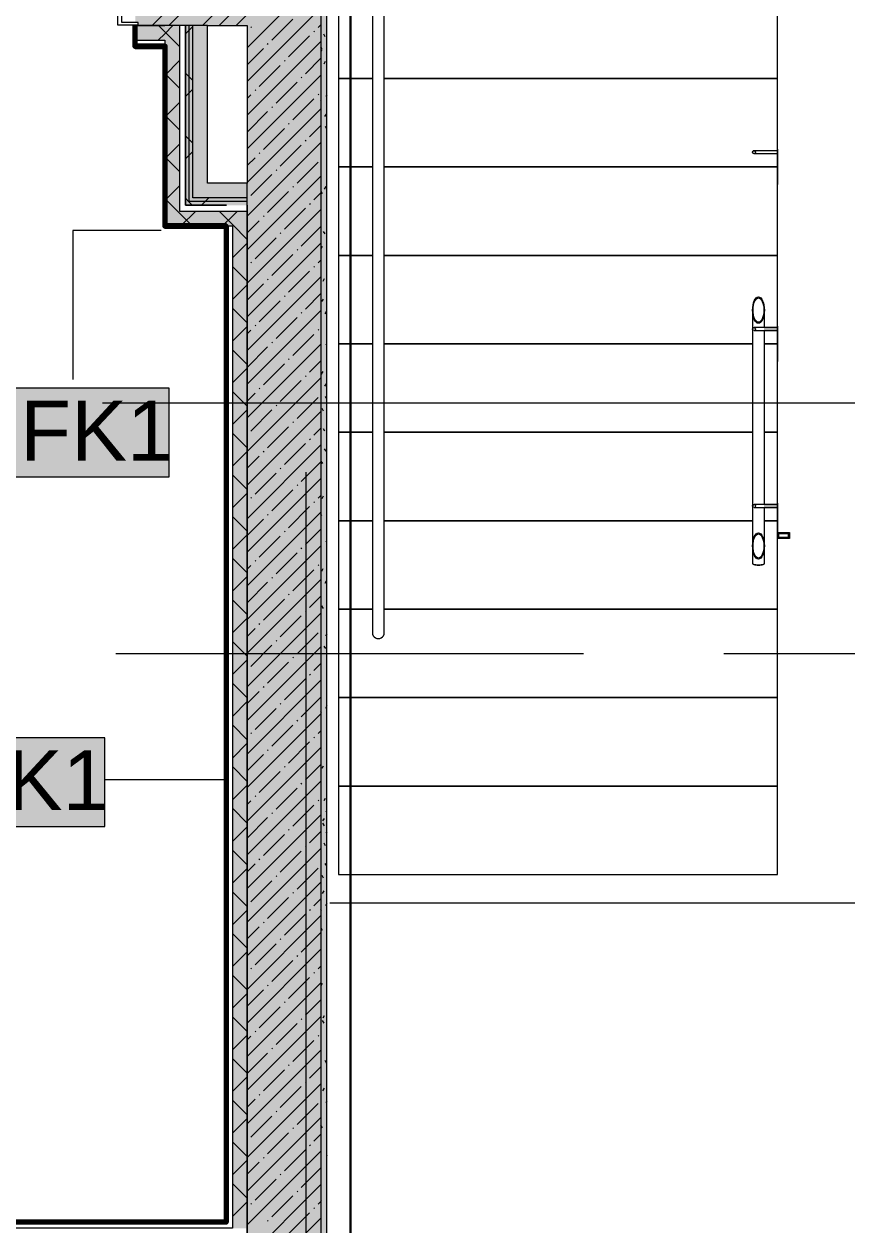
# Model space of a CAD drawing. Header units: millimetres. Extents: x -3817 to 677485, y -22715 to 103890.
# Drawn here: x 88646 to 91439, y 21272 to 25346 of the extents above; entities that cross this region are included whole.
import ezdxf

# ---------------------------------------------------------------- set-up
doc = ezdxf.new("R2010")
doc.units = ezdxf.units.MM
doc.layers.add('PDF _Геометрия', color=7, linetype='Continuous', true_color=0x1d1d1d)
doc.layers.add('PDF _Сплошная заливка', color=7, linetype='Continuous', true_color=0xffffff)
doc.layers.add('PDF _Текст', color=7, linetype='Continuous')
doc.styles.add('PDF GOST-Common', font='arial.ttf')

msp = doc.modelspace()

# ---------------------------------------------------------------- hatches: boundary and pattern name
at = {"layer": 'PDF _Сплошная заливка', "transparency": 33554559}
for points in [[(89430.9, 19181.3), (89653.6, 19182.4), (89653.6, 29011.4), (89403.6, 29011.4), (89403.6, 19181.3)], [(89123.6, 24661.3), (89173.6, 24663.1), (89173.6, 25341.3), (89123.6, 25341.3), (89123.6, 24663.1)], [(89193.6, 24731.4), (89206.1, 24731.4), (89206.1, 25341.3), (89193.6, 25341.3), (89193.6, 24967.6)], [(89206.1, 24743.8), (89218.6, 24743.8), (89218.6, 25341.3), (89206.1, 25341.3), (89206.1, 24967.6)], [(89274.2, 24731.4), (89403.6, 24731.4), (89403.6, 24743.8), (89206.1, 24743.8), (89206.1, 24731.4), (89268.6, 24731.4)], [(89274.2, 24743.8), (89403.6, 24743.8), (89403.6, 24756.3), (89218.6, 24756.3), (89218.6, 24743.8), (89268.6, 24743.8)], [(89353.6, 24661.3), (89353.6, 24711.3), (89173.6, 24711.3), (89173.6, 24661.3), (89333.6, 24661.3)], [(89353.6, 21261.3), (89403.6, 21261.3), (89403.6, 24711.3), (89353.6, 24711.3), (89353.6, 21281.3)]]:
    msp.add_hatch(color=256, dxfattribs=at).paths.add_polyline_path(points)
h = msp.add_hatch(color=256, dxfattribs=at)
h.paths.add_polyline_path([(89218.6, 25341.3), (89403.6, 25341.3), (89403.6, 25591.3), (89033.6, 25589.3), (89033.6, 25581.3), (89023.6, 25581.3), (89023.6, 25351.3), (89033.6, 25351.3), (89033.6, 25343.4), (89206.1, 25341.3)], flags=0)
h.paths.add_polyline_path([(85243.6, 25341.3), (85593.6, 25343.4), (85593.6, 25351.3), (85623.6, 25351.3), (85623.6, 25581.3), (85593.6, 25581.3), (85593.6, 25589.3), (85243.6, 25591.3)], flags=0)
h.paths.add_polyline_path([(87313.6, 25341.3), (87313.6, 25343.4), (87313.6, 25351.3), (87323.6, 25351.3), (87323.6, 25581.3), (87313.6, 25582.1), (87313.6, 25589.3), (86803.6, 25589.3), (86803.6, 25581.3), (86773.6, 25581.3), (86773.6, 25351.3), (86803.6, 25351.3), (86803.6, 25343.4), (87223.6, 25341.3)], flags=0)
h = msp.add_hatch(color=256, dxfattribs=at)
h.paths.add_polyline_path([(87323.6, 25291.3), (87323.6, 25341.3), (87203.6, 25341.3), (87203.6, 25291.3), (87223.6, 25291.3)], flags=0)
h.paths.add_polyline_path([(89123.6, 25291.3), (89123.6, 25341.3), (89023.6, 25341.3), (89023.6, 25291.3), (89098.2, 25291.3)], flags=0)
at = {"layer": 'PDF _Сплошная заливка', "true_color": 0xe7e7e7, "transparency": 33554559}
for points in [[(89268.6, 24756.3), (89268.6, 25341.3), (89218.6, 25341.3), (89218.6, 24756.3), (89264.5, 24756.3)], [(89274.2, 24756.3), (89403.6, 24756.3), (89403.6, 24806.3), (89268.6, 24806.3), (89268.6, 24756.3)]]:
    msp.add_hatch(color=254, dxfattribs=at).paths.add_polyline_path(points)

# ---------------------------------------------------------------- linework, layer by layer
at = {"layer": 'PDF _Геометрия', "color": 9, "lineweight": 9, "true_color": 0xc0c0c0}
for points in [[(89653.6, 28761.3), (89653.6, 19761.3), (89673.6, 19761.3), (93053.6, 19761.3), (93053.6, 19781.3), (93053.6, 25261.3), (93033.6, 25261.3), (93033.6, 19781.3), (89673.6, 19781.3), (89673.6, 26844.3)], [(89653.6, 28261.5), (89653.6, 19761.3), (93053.6, 19761.3), (93053.6, 23061.4), (93053.6, 25261.3), (93303.6, 25261.3)], [(89023.6, 25341.3), (89023.6, 25271.3), (89123.6, 25271.3), (89123.6, 24661.3), (89173.6, 24661.3), (89193.6, 24661.3), (89333.6, 24661.3)]]:
    msp.add_lwpolyline(points, dxfattribs=at)
at = {"layer": 'PDF _Геометрия', "color": 231, "lineweight": 30, "true_color": 0xff80c0}
msp.add_lwpolyline([(89753.6, 28711.3), (89753.6, 19792.3)], dxfattribs=at)
at = {"layer": 'PDF _Геометрия', "color": 7, "lineweight": 9}
for points in [[(89828.6, 27741.3), (89828.6, 23281.3), (89829.3, 23276.2), (89831.3, 23271.3), (89834.4, 23267.2), (89838.6, 23264), (89843.4, 23262), (89848.6, 23261.3), (89853.8, 23262), (89858.6, 23264), (89862.7, 23267.2), (89865.9, 23271.3), (89867.9, 23276.2), (89868.6, 23281.3), (89868.6, 27741.3)], [(89173.6, 25341.3), (89123.6, 25341.3)], [(89403.6, 24731.4), (89403.6, 24743.8), (89353.6, 24743.8), (89274.2, 24743.8), (89268.6, 24743.8), (89218.6, 24743.8), (89206.1, 24743.8), (89206.1, 25341.3), (89193.6, 25341.3), (89173.6, 25341.3), (89173.6, 24711.3), (89193.6, 24711.3), (89333.6, 24711.3), (89353.6, 24711.3), (89403.6, 24711.3)], [(89403.6, 24743.8), (89403.6, 24756.3), (89353.6, 24756.3), (89274.2, 24756.3), (89268.6, 24756.3), (89218.6, 24756.3), (89218.6, 25341.3), (89206.1, 25341.3)], [(89268.6, 25341.3), (89218.6, 25341.3)], [(89023.6, 25291.3), (89123.6, 25291.3), (89123.6, 25271.3)], [(91203.6, 24916.3), (91148.6, 24916.3), (91145, 24916.3), (91129.7, 24916.3), (91123.6, 24916.3), (91120.9, 24915.6), (91118.6, 24911.3), (91119.4, 24908.6)], [(91123.6, 24906.4), (91123.8, 24906.4), (91132.2, 24906.4), (91148.6, 24906.4), (91203.6, 24906.4)], [(91203.6, 24921.3), (91203.6, 24801.3), (91203.6, 24921.3)], [(91203.6, 24916.2), (91203.6, 24916.3), (91203.6, 24916.2), (91203.6, 24915.7), (91203.6, 24914.9), (91203.6, 24913.8), (91203.6, 24912.6), (91203.6, 24911.3), (91203.6, 24910.1), (91203.6, 24908.8), (91203.6, 24907.8), (91203.6, 24907), (91203.6, 24906.5), (91203.6, 24906.4), (91203.6, 24906.5)], [(89403.6, 24756.3), (89403.6, 24806.3)], [(89333.6, 21282.3), (89333.6, 24661.3), (89353.6, 24661.3), (89353.6, 21281.3), (89353.6, 21261.3), (87223.6, 21261.3), (87203.6, 21261.3), (87203.6, 22346.3)], [(89111.4, 24646.1), (88812.2, 24646.1), (88812.2, 24140.6)], [(91118.6, 24375.7), (91118.6, 23575.7), (91118.6, 23515.6), (91119.1, 23514.6), (91120.6, 23513.6), (91122.9, 23512.7), (91126.1, 23511.9), (91129.9, 23511.4), (91134.1, 23511), (91138.6, 23510.9), (91134.1, 23511), (91129.9, 23511.4), (91126.1, 23511.9), (91122.9, 23512.7), (91120.6, 23513.6)], [(91158.6, 24315.7), (91158.6, 24375.7)], [(91203.6, 24321.4), (91203.6, 24201.3), (91203.6, 24321.4)], [(91158.3, 24316.4), (91203.6, 24316.4), (91148.6, 24316.4), (91145, 24316.4), (91129.7, 24316.4), (91123.6, 24316.4), (91120.9, 24315.6), (91118.6, 24311.4), (91119.4, 24308.6)], [(91123.6, 24306.3), (91123.8, 24306.3), (91132.2, 24306.3), (91148.6, 24306.3), (91203.6, 24306.3), (91158.3, 24306.3)], [(91158.6, 23715.7), (91158.6, 24307)], [(91203.6, 24316.2), (91203.6, 24316.4), (91203.6, 24316.2), (91203.6, 24315.7), (91203.6, 24314.9), (91203.6, 24313.9), (91203.6, 24312.6), (91203.6, 24311.4), (91203.6, 24310.1), (91203.6, 24308.8), (91203.6, 24307.8), (91203.6, 24307), (91203.6, 24306.5), (91203.6, 24306.3), (91203.6, 24306.5)], [(91203.6, 24316.2), (91203.6, 24316.4), (91203.6, 24316.2)], [(91203.6, 24306.5), (91203.6, 24306.3), (91203.6, 24306.5)], [(91157.9, 23716.3), (91203.6, 23716.3), (91148.6, 23716.3), (91145, 23716.3), (91129.7, 23716.3), (91123.6, 23716.3), (91120.9, 23715.6), (91118.6, 23711.3), (91119.4, 23708.6)], [(91203.6, 23716.2), (91203.6, 23716.3), (91203.6, 23716.2), (91203.6, 23715.7), (91203.6, 23714.9), (91203.6, 23713.8), (91203.6, 23712.6), (91203.6, 23711.3), (91203.6, 23710.1), (91203.6, 23708.8), (91203.6, 23707.8), (91203.6, 23707), (91203.6, 23706.5), (91203.6, 23706.3), (91203.6, 23706.5)], [(91203.6, 23716.2), (91203.6, 23716.3), (91203.6, 23716.2)], [(91123.6, 23706.3), (91123.8, 23706.3), (91132.2, 23706.3), (91148.6, 23706.3), (91203.6, 23706.3), (91157.9, 23706.3)], [(91156.6, 23513.6), (91154.2, 23512.7), (91151, 23511.9), (91147.3, 23511.4), (91143, 23511), (91138.6, 23510.9), (91143, 23511), (91147.3, 23511.4), (91151, 23511.9), (91154.2, 23512.7), (91156.6, 23513.6), (91158.1, 23514.6), (91158.6, 23515.6), (91158.6, 23575.7), (91158.6, 23707)], [(91203.6, 23706.5), (91203.6, 23621.3), (91203.6, 23706.5)], [(91203.6, 23706.5), (91203.6, 23706.3), (91203.6, 23706.5)], [(91203.6, 23621.3), (91243.6, 23621.3), (91243.6, 23601.3), (91203.6, 23601.3)], [(89333.1, 22782.6), (88920.6, 22782.6)], [(91872.5, 22364.1), (89683.6, 22364.1)], [(89333.6, 21281.3), (87224.6, 21281.3)]]:
    msp.add_lwpolyline(points, dxfattribs=at)
at = {"layer": 'PDF _Геометрия', "color": 253, "lineweight": 9, "true_color": 0xaaaaaa}
for points in [[(91203.6, 23621.3), (91203.6, 23661.3), (91203.6, 23961.3), (91203.6, 24261.3), (91203.6, 24561.3), (91203.6, 24861.3), (91203.6, 25161.3), (91203.6, 25461.3), (91203.6, 25761.3), (91203.6, 26061.3), (91203.6, 26361.3), (91203.6, 26408.8), (91203.6, 26932.1)], [(89713.2, 25461.3), (89713.2, 25161.3), (89713.2, 24861.3), (89713.2, 24561.3), (89713.2, 24261.3), (89713.2, 23961.3), (89713.2, 23661.3), (89713.2, 23361.3), (89713.2, 23061.4), (89713.2, 22761.3), (89713.2, 22461.3), (91203.6, 22461.3), (91203.6, 22761.3), (91203.6, 23061.4), (89713.2, 23061.4), (91203.6, 23061.4), (91203.6, 23361.3), (91203.6, 23601.3)], [(88912.7, 24061.4), (90983.6, 24061.4), (93483.6, 24061.4)], [(89603.6, 19059.5), (89603.6, 21326.4), (89603.6, 23826.4)], [(88957.7, 23211.3), (90545.2, 23211.3)], [(91021.4, 23211.3), (91656.4, 23211.3)], [(89713.2, 22461.3), (91203.6, 22461.3)]]:
    msp.add_lwpolyline(points, dxfattribs=at)
at = {"layer": 'PDF _Геометрия', "lineweight": 9}
for points in [[(89251.9, 25341.3), (89403.6, 25493), (89653.6, 25743)], [(89365.9, 25341.3), (89403.6, 25379), (89653.6, 25629)], [(89137.8, 25341.3), (89387.8, 25591.3)], [(89403.6, 25264.9), (89653.6, 25514.9)], [(89080.8, 25341.3), (89130.7, 25391.2)], [(89403.6, 25150.9), (89653.6, 25400.9)], [(89101.7, 25291.3), (89123.6, 25313.3), (89151.7, 25341.3)], [(89173.6, 25269.8), (89123.6, 25319.8), (89102.1, 25341.3)], [(89308.9, 25341.3), (89344.6, 25377)], [(89487.1, 25291.4), (89558.4, 25362.7)], [(89643.9, 25334.2), (89653.6, 25343.9)], [(89193.6, 25312.6), (89206.1, 25325.1), (89218.6, 25337.6)], [(89415.8, 25334.2), (89418.2, 25336.6)], [(89544.1, 25234.4), (89615.4, 25305.7)], [(89629.7, 25320), (89632.1, 25322.3)], [(89403.6, 25036.8), (89653.6, 25286.8)], [(89403.6, 25207.9), (89458.6, 25262.9)], [(89472.9, 25277.2), (89475.2, 25279.6)], [(89123.6, 25171.9), (89173.6, 25221.9)], [(89529.9, 25220.2), (89532.3, 25222.5)], [(89601.2, 25177.4), (89653.6, 25229.8)], [(89173.6, 25128.4), (89123.6, 25178.4)], [(89218.6, 25154.1), (89206.1, 25166.6), (89193.6, 25179.1)], [(89444.3, 25134.6), (89515.6, 25205.9)], [(89403.6, 24922.8), (89653.6, 25172.8)], [(89501.4, 25077.6), (89572.7, 25148.9)], [(89586.9, 25163.1), (89589.3, 25165.5)], [(89193.6, 25100.5), (89206.1, 25113), (89218.6, 25125.5)], [(89403.6, 25093.9), (89415.8, 25106.1)], [(89430.1, 25120.4), (89432.5, 25122.7)], [(89643.9, 25106.1), (89646.3, 25108.5)], [(89123.6, 25030.5), (89173.6, 25080.5)], [(89403.6, 24808.7), (89653.6, 25058.7)], [(89487.1, 25063.3), (89489.5, 25065.7)], [(89558.4, 25020.6), (89629.7, 25091.9)], [(89173.6, 24987), (89123.6, 25037)], [(89403.6, 24979.8), (89472.9, 25049.1)], [(89458.6, 24920.8), (89529.9, 24992.1)], [(89544.1, 25006.3), (89546.5, 25008.7)], [(89615.4, 24963.6), (89653.6, 25001.7)], [(89123.6, 24889.1), (89173.6, 24939.1)], [(89218.6, 24942), (89206.1, 24954.5), (89193.6, 24967)], [(89403.6, 24694.7), (89653.6, 24944.7)], [(89515.6, 24863.8), (89586.9, 24935)], [(89601.2, 24949.3), (89603.5, 24951.7)], [(89173.6, 24845.6), (89123.6, 24895.6)], [(89193.6, 24888.3), (89206.1, 24900.8), (89218.6, 24913.3)], [(89403.6, 24865.8), (89430.1, 24892.3)], [(89444.3, 24906.5), (89446.7, 24908.9)], [(89501.4, 24849.5), (89503.7, 24851.9)], [(89572.7, 24806.7), (89643.9, 24878)], [(89403.6, 24580.6), (89653.6, 24830.6)], [(89415.8, 24764), (89487.1, 24835.2)], [(89123.6, 24747.6), (89173.6, 24797.6)], [(89472.9, 24706.9), (89544.1, 24778.2)], [(89558.4, 24792.5), (89560.8, 24794.9)], [(89629.7, 24749.7), (89653.6, 24773.6)], [(89216.4, 24661.3), (89173.6, 24704.2), (89123.6, 24754.2)], [(89217.2, 24731.4), (89206.1, 24742.4), (89193.6, 24754.9)], [(89248.8, 24731.4), (89261.3, 24743.8), (89273.8, 24756.3)], [(89403.6, 24751.7), (89404, 24752.1)], [(89615.4, 24735.5), (89617.8, 24737.8)], [(89178.8, 24661.3), (89228.8, 24711.3)], [(89403.6, 24615.6), (89353.6, 24665.6), (89307.9, 24711.3)], [(89320.2, 24661.3), (89353.6, 24694.7), (89370.2, 24711.3)], [(89403.6, 24466.6), (89653.6, 24716.6)], [(89458.6, 24692.7), (89461, 24695.1)], [(89529.9, 24649.9), (89601.2, 24721.2)], [(89403.6, 24637.7), (89444.3, 24678.4)], [(89586.9, 24592.9), (89653.6, 24659.6)], [(89430.1, 24550.1), (89501.4, 24621.4)], [(89515.6, 24635.7), (89518, 24638)], [(89353.6, 24553.3), (89403.6, 24603.3)], [(89403.6, 24352.5), (89653.6, 24602.5)], [(89572.7, 24578.6), (89575, 24581)], [(89415.8, 24535.9), (89418.2, 24538.2)], [(89487.1, 24493.1), (89558.4, 24564.4)], [(89643.9, 24535.9), (89653.6, 24545.5)], [(89403.6, 24474.2), (89353.6, 24524.2)], [(89403.6, 24238.5), (89653.6, 24488.5)], [(89544.1, 24436.1), (89615.4, 24507.4)], [(89629.7, 24521.6), (89632.1, 24524)], [(89353.6, 24411.9), (89403.6, 24461.9)], [(89403.6, 24409.6), (89458.6, 24464.6)], [(89472.9, 24478.8), (89475.2, 24481.2)], [(89444.3, 24336.3), (89515.6, 24407.6)], [(89529.9, 24421.8), (89532.3, 24424.2)], [(89601.2, 24379.1), (89653.6, 24431.5)], [(89403.6, 24332.8), (89353.6, 24382.8)], [(89403.6, 24124.4), (89653.6, 24374.4)], [(89586.9, 24364.8), (89589.3, 24367.2)], [(89430.1, 24322), (89432.5, 24324.4)], [(89501.4, 24279.3), (89572.7, 24350.5)], [(89353.6, 24270.5), (89403.6, 24320.5)], [(89403.6, 24295.5), (89415.8, 24307.8)], [(89558.4, 24222.2), (89629.7, 24293.5)], [(89643.9, 24307.8), (89646.3, 24310.1)], [(89403.6, 24191.4), (89353.6, 24241.4)], [(89403.6, 24010.4), (89653.6, 24260.4)], [(89403.6, 24181.5), (89472.9, 24250.7)], [(89487.1, 24265), (89489.5, 24267.4)], [(89544.1, 24208), (89546.5, 24210.3)], [(89615.4, 24165.2), (89653.6, 24203.4)], [(89353.6, 24129), (89403.6, 24179)], [(89458.6, 24122.4), (89529.9, 24193.7)], [(89403.6, 23896.3), (89653.6, 24146.3)], [(89515.6, 24065.4), (89586.9, 24136.7)], [(89601.2, 24151), (89603.5, 24153.3)], [(89403.6, 24050), (89353.6, 24100)], [(89403.6, 24067.4), (89430.1, 24093.9)], [(89444.3, 24108.2), (89446.7, 24110.6)], [(89572.7, 24008.4), (89643.9, 24079.7)], [(89353.6, 23987.6), (89403.6, 24037.6)], [(89415.8, 23965.6), (89487.1, 24036.9)], [(89501.4, 24051.2), (89503.7, 24053.5)], [(89403.6, 23782.3), (89653.6, 24032.3)], [(89558.4, 23994.1), (89560.8, 23996.5)], [(89403.6, 23908.5), (89353.6, 23958.5)], [(89472.9, 23908.6), (89544.1, 23979.9)], [(89629.7, 23951.4), (89653.6, 23975.3)], [(89403.6, 23953.4), (89404, 23953.7)], [(89403.6, 23668.2), (89653.6, 23918.2)], [(89529.9, 23851.6), (89601.2, 23922.9)], [(89615.4, 23937.1), (89617.8, 23939.5)], [(89353.6, 23846.2), (89403.6, 23896.2)], [(89403.6, 23839.3), (89444.3, 23880.1)], [(89458.6, 23894.3), (89461, 23896.7)], [(89515.6, 23837.3), (89518, 23839.7)], [(89586.9, 23794.6), (89653.6, 23861.2)], [(89403.6, 23767.1), (89353.6, 23817.1)], [(89403.6, 23554.2), (89653.6, 23804.2)], [(89430.1, 23751.8), (89501.4, 23823.1)], [(89353.6, 23704.8), (89403.6, 23754.8)], [(89487.1, 23694.8), (89558.4, 23766)], [(89572.7, 23780.3), (89575, 23782.7)], [(89415.8, 23737.5), (89418.2, 23739.9)], [(89629.7, 23723.3), (89632.1, 23725.6)], [(89643.9, 23737.5), (89653.6, 23747.2)], [(89403.6, 23625.7), (89353.6, 23675.7)], [(89403.6, 23440.1), (89653.6, 23690.1)], [(89472.9, 23680.5), (89475.2, 23682.9)], [(89544.1, 23637.7), (89615.4, 23709)], [(89403.6, 23611.2), (89458.6, 23666.2)], [(89601.2, 23580.7), (89653.6, 23633.1)], [(89353.6, 23563.4), (89403.6, 23613.4)], [(89444.3, 23537.9), (89515.6, 23609.2)], [(89529.9, 23623.5), (89532.3, 23625.8)], [(89403.6, 23326.1), (89653.6, 23576.1)], [(89501.4, 23480.9), (89572.7, 23552.2)], [(89586.9, 23566.5), (89589.3, 23568.8)], [(89403.6, 23484.3), (89353.6, 23534.3)], [(89403.6, 23497.2), (89415.8, 23509.4)], [(89430.1, 23523.7), (89432.5, 23526.1)], [(89643.9, 23509.4), (89646.3, 23511.8)], [(89353.6, 23421.9), (89403.6, 23471.9)], [(89487.1, 23466.7), (89489.5, 23469)], [(89558.4, 23423.9), (89629.7, 23495.2)], [(89403.6, 23212), (89653.6, 23462)], [(89403.6, 23383.1), (89472.9, 23452.4)], [(89403.6, 23342.9), (89353.6, 23392.8)], [(89458.6, 23324.1), (89529.9, 23395.4)], [(89544.1, 23409.6), (89546.5, 23412)], [(89615.4, 23366.9), (89653.6, 23405)], [(89403.6, 23098), (89653.6, 23348)], [(89601.2, 23352.6), (89603.5, 23355)], [(89353.6, 23280.5), (89403.6, 23330.5)], [(89444.3, 23309.8), (89446.7, 23312.2)], [(89515.6, 23267.1), (89586.9, 23338.4)], [(89403.6, 23269.1), (89430.1, 23295.6)], [(89572.7, 23210), (89643.9, 23281.3)], [(89403.6, 23201.4), (89353.6, 23251.4)], [(89403.6, 22983.9), (89653.6, 23233.9)], [(89415.8, 23167.3), (89487.1, 23238.6)], [(89501.4, 23252.8), (89503.7, 23255.2)], [(89353.6, 23139.1), (89403.6, 23189.1)], [(89472.9, 23110.3), (89544.1, 23181.5)], [(89558.4, 23195.8), (89560.8, 23198.2)], [(89403.6, 23155), (89404, 23155.4)], [(89615.4, 23138.8), (89617.8, 23141.1)], [(89629.7, 23153), (89653.6, 23176.9)], [(89403.6, 23060), (89353.6, 23110)], [(89403.6, 22869.9), (89653.6, 23119.9)], [(89529.9, 23053.2), (89601.2, 23124.5)], [(89403.6, 23041), (89444.3, 23081.7)], [(89458.6, 23096), (89461, 23098.4)], [(89586.9, 22996.2), (89653.6, 23062.9)], [(89353.6, 22997.7), (89403.6, 23047.7)], [(89430.1, 22953.4), (89501.4, 23024.7)], [(89515.6, 23039), (89518, 23041.3)], [(89403.6, 22755.8), (89653.6, 23005.8)], [(89572.7, 22981.9), (89575, 22984.3)], [(89403.6, 22918.6), (89353.6, 22968.6)], [(89415.8, 22939.2), (89418.2, 22941.6)], [(89487.1, 22896.4), (89558.4, 22967.7)], [(89643.9, 22939.2), (89653.6, 22948.8)], [(89353.6, 22856.3), (89403.6, 22906.3)], [(89544.1, 22839.4), (89615.4, 22910.7)], [(89629.7, 22924.9), (89632.1, 22927.3)], [(89403.6, 22641.8), (89653.6, 22891.8)], [(89403.6, 22812.9), (89458.6, 22867.9)], [(89472.9, 22882.2), (89475.2, 22884.5)], [(89403.6, 22777.2), (89353.6, 22827.2)], [(89529.9, 22825.1), (89532.3, 22827.5)], [(89601.2, 22782.4), (89653.6, 22834.8)], [(89403.6, 22527.7), (89653.6, 22777.7)], [(89444.3, 22739.6), (89515.6, 22810.9)], [(89353.6, 22714.8), (89403.6, 22764.8)], [(89501.4, 22682.6), (89572.7, 22753.9)], [(89586.9, 22768.1), (89589.3, 22770.5)], [(89403.6, 22698.8), (89415.8, 22711.1)], [(89430.1, 22725.3), (89432.5, 22727.7)], [(89558.4, 22625.5), (89629.7, 22696.8)], [(89643.9, 22711.1), (89646.3, 22713.5)], [(89403.6, 22635.7), (89353.6, 22685.7)], [(89403.6, 22413.7), (89653.6, 22663.7)], [(89403.6, 22584.8), (89472.9, 22654.1)], [(89487.1, 22668.3), (89489.5, 22670.7)], [(89353.6, 22573.4), (89403.6, 22623.4)], [(89544.1, 22611.3), (89546.5, 22613.7)], [(89458.6, 22525.8), (89529.9, 22597)], [(89615.4, 22568.5), (89653.6, 22606.7)], [(89403.6, 22494.3), (89353.6, 22544.3)], [(89403.6, 22299.7), (89653.6, 22549.7)], [(89515.6, 22468.7), (89586.9, 22540)], [(89601.2, 22554.3), (89603.5, 22556.6)], [(89403.6, 22470.7), (89430.1, 22497.2)], [(89444.3, 22511.5), (89446.7, 22513.9)], [(89353.6, 22432), (89403.6, 22482)], [(89501.4, 22454.5), (89503.7, 22456.8)], [(89572.7, 22411.7), (89643.9, 22483)], [(89403.6, 22185.6), (89653.6, 22435.6)], [(89415.8, 22368.9), (89487.1, 22440.2)], [(89403.6, 22352.9), (89353.6, 22402.9)], [(89472.9, 22311.9), (89544.1, 22383.2)], [(89558.4, 22397.4), (89560.8, 22399.8)], [(89629.7, 22354.7), (89653.6, 22378.6)], [(89353.6, 22290.6), (89403.6, 22340.6)], [(89403.6, 22356.7), (89404, 22357)], [(89529.9, 22254.9), (89601.2, 22326.2)], [(89615.4, 22340.4), (89617.8, 22342.8)], [(89403.6, 22071.6), (89653.6, 22321.6)], [(89458.6, 22297.7), (89461, 22300)], [(89403.6, 22211.5), (89353.6, 22261.5)], [(89403.6, 22242.6), (89444.3, 22283.4)], [(89515.6, 22240.6), (89518, 22243)], [(89586.9, 22197.9), (89653.6, 22264.5)], [(89403.6, 21957.5), (89653.6, 22207.5)], [(89430.1, 22155.1), (89501.4, 22226.4)], [(89353.6, 22149.1), (89403.6, 22199.1)], [(89487.1, 22098.1), (89558.4, 22169.3)], [(89572.7, 22183.6), (89575, 22186)], [(89415.8, 22140.8), (89418.2, 22143.2)], [(89629.7, 22126.6), (89632.1, 22129)], [(89643.9, 22140.8), (89653.6, 22150.5)], [(89403.6, 22070.1), (89353.6, 22120.1)], [(89403.6, 21843.5), (89653.6, 22093.5)], [(89472.9, 22083.8), (89475.2, 22086.2)], [(89544.1, 22041), (89615.4, 22112.3)], [(89353.6, 22007.7), (89403.6, 22057.7)], [(89403.6, 22014.5), (89458.6, 22069.6)], [(89444.3, 21941.2), (89515.6, 22012.5)], [(89529.9, 22026.8), (89532.3, 22029.2)], [(89601.2, 21984), (89653.6, 22036.4)], [(89403.6, 21928.6), (89353.6, 21978.6)], [(89403.6, 21729.4), (89653.6, 21979.4)], [(89586.9, 21969.8), (89589.3, 21972.1)], [(89430.1, 21927), (89432.5, 21929.4)], [(89501.4, 21884.2), (89572.7, 21955.5)], [(89353.6, 21866.3), (89403.6, 21916.3)], [(89403.6, 21900.5), (89415.8, 21912.7)], [(89558.4, 21827.2), (89629.7, 21898.5)], [(89643.9, 21912.7), (89646.3, 21915.1)], [(89403.6, 21787.2), (89353.6, 21837.2)], [(89403.6, 21615.4), (89653.6, 21865.4)], [(89403.6, 21786.4), (89472.9, 21855.7)], [(89487.1, 21870), (89489.5, 21872.3)], [(89458.6, 21727.4), (89529.9, 21798.7)], [(89544.1, 21812.9), (89546.5, 21815.3)], [(89615.4, 21770.2), (89653.6, 21808.3)], [(89353.6, 21724.9), (89403.6, 21774.9)], [(89601.2, 21755.9), (89603.5, 21758.3)], [(89403.6, 21501.3), (89653.6, 21751.3)], [(89444.3, 21713.2), (89446.7, 21715.5)], [(89515.6, 21670.4), (89586.9, 21741.7)], [(89403.6, 21645.8), (89353.6, 21695.8)], [(89403.6, 21672.4), (89430.1, 21698.9)], [(89572.7, 21613.4), (89643.9, 21684.6)], [(89353.6, 21583.5), (89403.6, 21633.5)], [(89403.6, 21387.3), (89653.6, 21637.3)], [(89415.8, 21570.6), (89487.1, 21641.9)], [(89501.4, 21656.1), (89503.7, 21658.5)], [(89558.4, 21599.1), (89560.8, 21601.5)], [(89403.6, 21504.4), (89353.6, 21554.4)], [(89403.6, 21558.3), (89404, 21558.7)], [(89472.9, 21513.6), (89544.1, 21584.8)], [(89629.7, 21556.3), (89653.6, 21580.2)], [(89403.6, 21273.2), (89653.6, 21523.2)], [(89529.9, 21456.5), (89601.2, 21527.8)], [(89615.4, 21542.1), (89617.8, 21544.4)], [(89353.6, 21442), (89403.6, 21492)], [(89403.6, 21444.3), (89444.3, 21485.1)], [(89458.6, 21499.3), (89461, 21501.7)], [(89515.6, 21442.3), (89518, 21444.7)], [(89586.9, 21399.5), (89653.6, 21466.2)], [(89403.6, 21363), (89353.6, 21413)], [(89403.6, 21159.2), (89653.6, 21409.2)], [(89430.1, 21356.7), (89501.4, 21428)], [(89572.7, 21385.3), (89575, 21387.6)], [(89353.6, 21300.6), (89403.6, 21350.6)], [(89487.1, 21299.7), (89558.4, 21371)], [(89643.9, 21342.5), (89653.6, 21352.1)], [(89415.8, 21342.5), (89418.2, 21344.9)], [(89544.1, 21242.7), (89615.4, 21314)], [(89629.7, 21328.2), (89632.1, 21330.6)], [(89403.6, 21045.1), (89653.6, 21295.1)], [(89472.9, 21285.5), (89475.2, 21287.8)]]:
    msp.add_lwpolyline(points, dxfattribs=at)
at = {"layer": 'PDF _Геометрия', "color": 253, "lineweight": 9, "true_color": 0xaaaaaa}
for points in [[(89033.6, 25351.3), (88978.6, 25351.3), (88978.6, 25426.3), (88963.6, 25426.3), (88963.6, 25343.4), (89033.6, 25343.4)], [(89828.6, 25161.3), (89713.2, 25161.3)], [(91203.6, 25161.3), (89868.6, 25161.3)], [(89828.6, 24861.3), (89713.2, 24861.3)], [(91203.6, 24861.3), (89868.6, 24861.3)], [(89828.6, 24561.3), (89713.2, 24561.3)], [(91203.6, 24561.3), (89868.6, 24561.3)], [(89828.6, 24261.3), (89713.2, 24261.3)], [(91118.9, 24261.3), (89868.6, 24261.3)], [(91203.6, 24261.3), (91158.2, 24261.3)], [(89828.6, 23961.3), (89713.2, 23961.3)], [(91119, 23961.3), (89868.6, 23961.3)], [(91203.6, 23961.3), (91158.2, 23961.3)], [(89828.6, 23661.3), (89713.2, 23661.3)], [(91119.2, 23661.3), (89868.6, 23661.3)], [(91203.6, 23661.3), (91158, 23661.3)], [(89828.6, 23361.3), (89713.2, 23361.3)], [(91203.6, 23361.3), (89868.6, 23361.3)], [(91203.6, 22761.3), (89713.2, 22761.3)]]:
    msp.add_lwpolyline(points, close=True, dxfattribs=at)
at = {"layer": 'PDF _Геометрия', "color": 231, "lineweight": 70, "true_color": 0xff80c0}
for points in [[(89022.6, 25343.4), (89022.6, 25271.3), (89023.6, 25271.3), (89023.6, 25343.4)], [(89333.6, 24661.3), (89332.6, 24661.3), (89124.6, 24661.3), (89124.6, 25270.8), (89123.6, 25270.8), (89123.6, 25271.3), (89023.6, 25271.3), (89023.6, 25270.4), (89123.6, 25270.4), (89123.6, 24661.3), (89123.6, 24660.3), (89332.6, 24660.3), (89332.6, 21282.3), (87224.6, 21282.3), (87224.6, 22346.3), (87223.6, 22346.3)]]:
    msp.add_lwpolyline(points, dxfattribs=at)
at = {"layer": 'PDF _Геометрия', "color": 7, "lineweight": 9}
for points in [[(89023.6, 25341.3), (89123.6, 25341.3)], [(89274.2, 24731.4), (89333.6, 24731.4)], [(89138.8, 24110.5), (88485.6, 24110.5), (88485.6, 23810.5), (89138.8, 23810.5)], [(91203.6, 23721.3), (91203.6, 23716.2)], [(91203.6, 23713.8), (91203.6, 23708.8)], [(91206.6, 23604.3), (91206.6, 23618.3), (91240.6, 23618.3), (91240.6, 23604.3)], [(88920.6, 22924.5), (88267.5, 22924.5), (88267.5, 22624.5), (88920.6, 22624.5)]]:
    msp.add_lwpolyline(points, close=True, dxfattribs=at)
at = {"layer": 'PDF _Геометрия', "color": 9, "lineweight": 9, "true_color": 0xc0c0c0}
for points in [[(89268.6, 24731.4), (89193.6, 24731.4), (89193.6, 25341.3), (89193.6, 24731.4), (89206.1, 24731.4), (89268.6, 24731.4), (89274.2, 24731.4)], [(89268.6, 24806.3), (89268.6, 25341.3), (89403.6, 25341.3), (89403.6, 24806.3)], [(89403.6, 24731.4), (89403.6, 21211.3), (87153.6, 21211.3), (87153.6, 22091.3), (87153.6, 21211.3), (87203.6, 21211.3), (87223.6, 21211.3), (89403.6, 21211.3), (89403.6, 21261.3), (89403.6, 21281.3), (89403.6, 24711.3)]]:
    msp.add_lwpolyline(points, close=True, dxfattribs=at)
at = {"layer": 'PDF _Геометрия', "color": 253, "lineweight": 9, "true_color": 0x9b9b9b}
for points in [[(89668.6, 25303.2), (89663.6, 25311.9)], [(89657.5, 25261.5), (89653.6, 25268.2)], [(89657.2, 25260.1), (89653.6, 25253.9)], [(89668.3, 25218.5), (89663.3, 25209.8)], [(89671.9, 25228.5), (89673.6, 25228.5)], [(89673.6, 25105.7), (89670.4, 25100.1)], [(89671.9, 25106.6), (89673.6, 25106.6)], [(89654.5, 25083.8), (89653.6, 25085.4)], [(89671.3, 25040.8), (89666.3, 25032.1)], [(89671.9, 25015.2), (89673.6, 25015.2)], [(89673.6, 24989.8), (89668.8, 24998.1)], [(89671.9, 24893.3), (89673.6, 24893.3)], [(89659.6, 24770), (89654.6, 24778.8)], [(89670.2, 24795.1), (89665.2, 24786.3)], [(89671.9, 24771.3), (89673.6, 24771.3)], [(89671.9, 24679.9), (89673.6, 24679.9)], [(89667.8, 24634), (89662.8, 24642.7)], [(89658, 24591), (89653.6, 24583.3)], [(89671.9, 24558), (89673.6, 24558)], [(89665, 24481.3), (89660, 24472.6)], [(89653.7, 24414.6), (89653.6, 24414.8)], [(89661, 24413.3), (89655.9, 24404.5)], [(89671.9, 24436.1), (89673.6, 24436.1)], [(89672.1, 24371.6), (89667.1, 24362.9)], [(89671.9, 24344.6), (89673.6, 24344.6)], [(89673.6, 24258.2), (89672, 24260.9)], [(89671.9, 24222.7), (89673.6, 24222.7)], [(89659.9, 24167.5), (89654.8, 24158.8)], [(89671, 24125.9), (89666, 24117.2)], [(89673.6, 24075.4), (89669.1, 24083.2)], [(89671.9, 24100.8), (89673.6, 24100.8)], [(89662.9, 24032.8), (89657.9, 24041.6)], [(89671.9, 24009.3), (89673.6, 24009.3)], [(89667, 23964.8), (89662, 23973.5)], [(89671.1, 23896.8), (89666.1, 23905.5)], [(89671.9, 23887.4), (89673.6, 23887.4)], [(89654.7, 23853.8), (89653.6, 23851.8)], [(89659.9, 23855.1), (89654.9, 23863.8)], [(89671.9, 23765.5), (89673.6, 23765.5)], [(89661.8, 23744.1), (89656.7, 23735.4)], [(89656.9, 23677.4), (89653.6, 23683.3)], [(89671.9, 23674.1), (89673.6, 23674.1)], [(89673.6, 23587.7), (89671.2, 23591.7)], [(89671.9, 23552.1), (89673.6, 23552.1)], [(89660.7, 23498.3), (89655.6, 23489.6)], [(89671.8, 23456.7), (89666.8, 23448)], [(89671.9, 23430.2), (89673.6, 23430.2)], [(89662.1, 23363.7), (89657.1, 23372.4)], [(89671.9, 23338.8), (89673.6, 23338.8)], [(89673.6, 23276.9), (89669.8, 23270.3)], [(89670.3, 23227.6), (89665.3, 23236.3)], [(89671.9, 23216.9), (89673.6, 23216.9)], [(89671.9, 23094.9), (89673.6, 23094.9)], [(89673.6, 23033), (89668.7, 23024.6)], [(89656.1, 23008.3), (89653.6, 23012.7)], [(89671.9, 23003.5), (89673.6, 23003.5)], [(89671.9, 22881.6), (89673.6, 22881.6)], [(89661.5, 22829.2), (89656.4, 22820.5)], [(89671.9, 22759.7), (89673.6, 22759.7)], [(89668.5, 22719.5), (89663.5, 22710.8)], [(89664.5, 22651.5), (89659.4, 22642.8)], [(89673.6, 22673.3), (89671.5, 22676.8)], [(89671.9, 22668.2), (89673.6, 22668.2)], [(89665.4, 22626.5), (89660.4, 22635.2)], [(89673.6, 22606.3), (89670.6, 22601.1)], [(89669.5, 22558.4), (89664.5, 22567.1)], [(89671.9, 22546.3), (89673.6, 22546.3)], [(89673.6, 22490.4), (89668.5, 22499.1)], [(89662.4, 22448.8), (89657.4, 22457.5)], [(89671.9, 22424.4), (89673.6, 22424.4)], [(89663.4, 22405.7), (89658.3, 22397)], [(89655.3, 22339.1), (89653.6, 22342.2)], [(89673.6, 22362.5), (89669.5, 22355.4)], [(89671.9, 22332.9), (89673.6, 22332.9)], [(89659.4, 22271.1), (89654.4, 22279.8)], [(89671.9, 22211), (89673.6, 22211)], [(89658.2, 22092), (89653.6, 22084)], [(89671.9, 22089.1), (89673.6, 22089.1)], [(89654.1, 22023.9), (89653.6, 22023)], [(89664.6, 21957.3), (89659.6, 21966)], [(89665.3, 21982.3), (89660.2, 21973.6)], [(89671.9, 21997.7), (89673.6, 21997.7)], [(89671.9, 21875.7), (89673.6, 21875.7)], [(89672.8, 21821.2), (89667.7, 21829.9)], [(89664.2, 21736.6), (89659.1, 21727.9)], [(89671.9, 21753.8), (89673.6, 21753.8)], [(89673.6, 21691.9), (89670.3, 21686.2)], [(89671.9, 21662.4), (89673.6, 21662.4)], [(89658.6, 21601.9), (89653.6, 21610.6)], [(89671.9, 21540.5), (89673.6, 21540.5)], [(89673.6, 21509), (89673.3, 21508.5)], [(89671.9, 21418.5), (89673.6, 21418.5)], [(89654.9, 21354.8), (89653.6, 21352.5)], [(89671.9, 21327.1), (89673.6, 21327.1)]]:
    msp.add_lwpolyline(points, dxfattribs=at)
at = {"layer": 'PDF _Геометрия', "color": 231, "lineweight": 9, "true_color": 0xff80c0}
msp.add_lwpolyline([(87223.6, 22346.3), (87223.6, 21281.3), (87224.6, 21281.3), (89333.6, 21281.3), (89333.6, 21282.3), (89333.6, 24661.3)], dxfattribs=at)
at = {"layer": 'PDF _Геометрия', "color": 7, "lineweight": 20}
for points in [[(91243.6, 23601.3), (91203.6, 23601.3), (91203.6, 23621.3), (91243.6, 23621.3)], [(91206.6, 23604.3), (91240.6, 23604.3), (91240.6, 23618.3), (91206.6, 23618.3)]]:
    msp.add_lwpolyline(points, close=True, dxfattribs=at)
at = {"layer": 'PDF _Геометрия', "color": 7, "lineweight": 9}
for centre in [(91123.6, 24911.3), (91123.6, 24311.4), (91123.6, 23711.3)]:
    msp.add_circle(centre, 5, dxfattribs=at)
at = {"layer": 'PDF _Геометрия', "color": 7, "lineweight": 20}
for centre, major_axis, ratio, start_param, end_param in [((91138.6, 24375.7), (0, 44.8), 0.447204, 3.141589, 9.424774), ((91138.6, 24375.7), (0, 41.3), 0.447198, 3.141601, 9.424786), ((91138.6, 23575.7), (0, 44.8), 0.447213, 3.14163, 9.424815), ((91138.6, 23575.7), (0, 41.3), 0.447186, 3.141591, 9.424776)]:
    msp.add_ellipse(centre, major_axis=major_axis, ratio=ratio, start_param=start_param, end_param=end_param, dxfattribs=at)
at = {"layer": 'PDF _Сплошная заливка', "lineweight": 35, "transparency": 33554559}
msp.add_solid([(89673.6, 19761.3), (89673.6, 28261.5), (89653.6, 19761.3), (89653.6, 28261.5)], dxfattribs=at)
at = {"layer": 'PDF _Сплошная заливка', "color": 254, "lineweight": 35, "true_color": 0xffb9dc, "transparency": 33554559}
for points in [[(89022.6, 25271.3), (89023.6, 25272), (89022.6, 25272)], [(89332.6, 24660.3), (89332.6, 24661.3), (89123.6, 24660.3)]]:
    msp.add_solid(points, dxfattribs=at)
at = {"layer": 'PDF _Сплошная заливка', "lineweight": 9, "transparency": 33554559}
for points in [[(89138.8, 24110.5), (88485.6, 24110.5), (89138.8, 23810.5), (88485.6, 23810.5)], [(88920.6, 22924.5), (88267.5, 22924.5), (88920.6, 22624.5), (88267.5, 22624.5)]]:
    msp.add_solid(points, dxfattribs=at)

# ---------------------------------------------------------------- texts
at = {"layer": 'PDF _Текст', "char_height": 203.2, "attachment_point": 4, "style": 'PDF GOST-Common'}
for insert in [(88632.7, 23967.1), (88414.6, 22781.1)]:
    msp.add_mtext('FK1', dxfattribs=dict(at, insert=insert))

doc.saveas('drawing.dxf')
